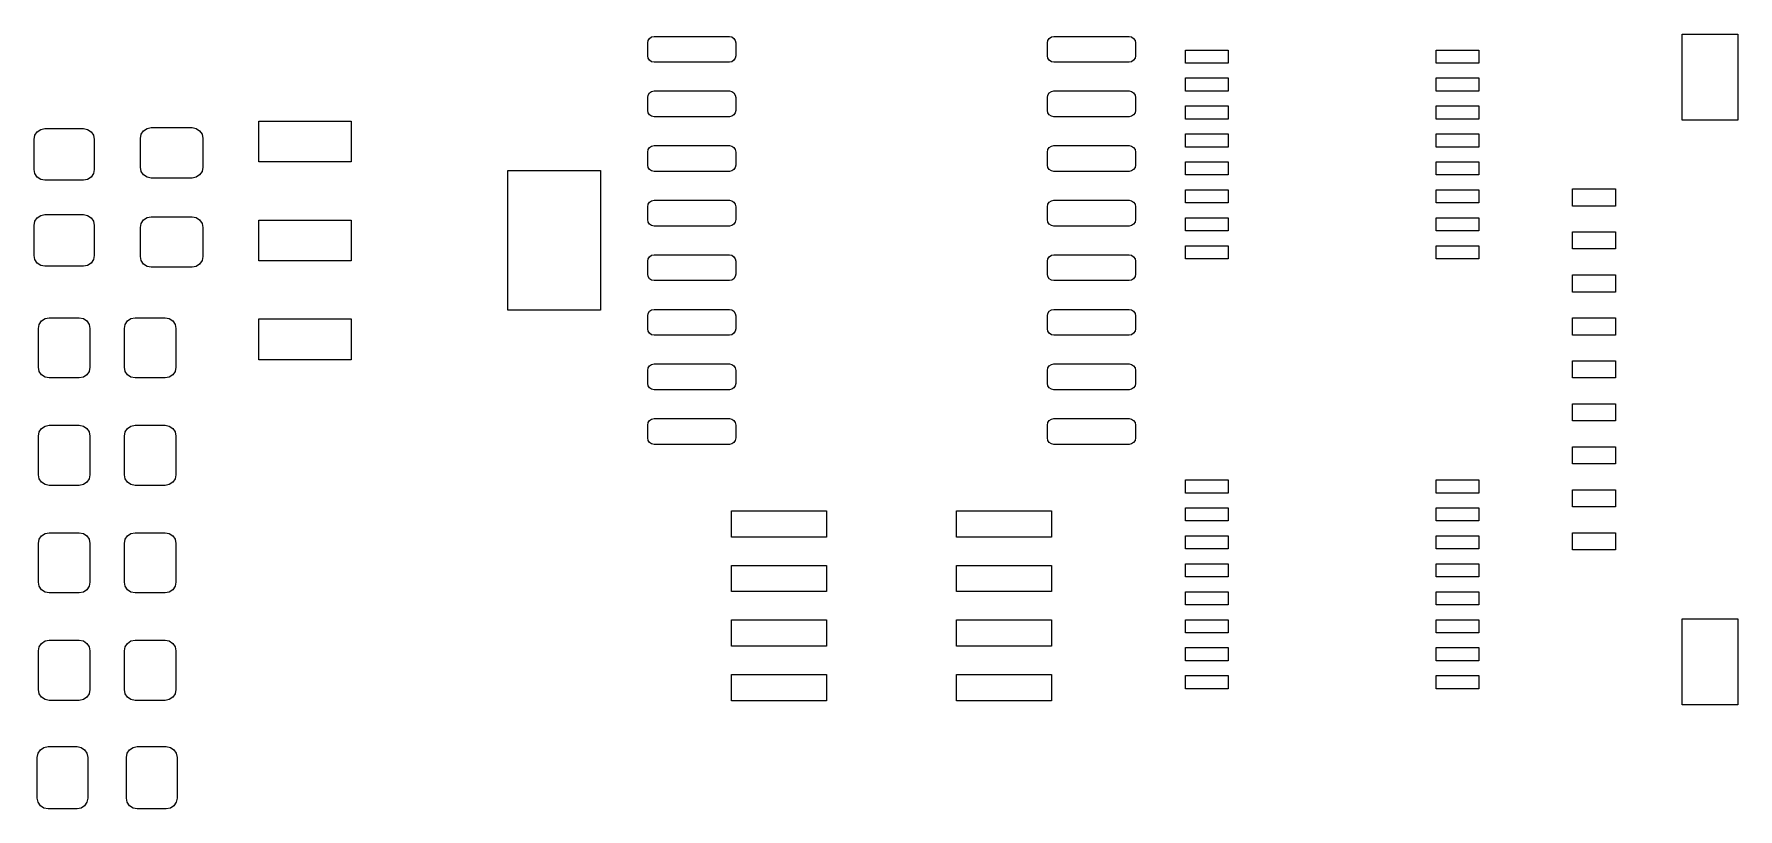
# Model space of a CAD drawing. Extents: x 3.34 to 4.9, y -3.47 to -2.76.
import ezdxf

# ---------------------------------------------------------------- set-up
doc = ezdxf.new("R2010")
doc.units = 0
doc.header["$MEASUREMENT"] = 0
doc.layers.add('BLACK', color=7, linetype='CONTINUOUS')

msp = doc.modelspace()

# ---------------------------------------------------------------- linework, layer by layer
at = {"layer": 'BLACK', "linetype": 'CONTINUOUS'}
for p, q in [((3.9006, -2.7719), (3.901, -2.7696)), ((3.9006, -2.7837), (3.9006, -2.7719)), ((3.901, -2.7696), (3.9023, -2.7677)), ((3.9023, -2.7677), (3.9042, -2.7664)), ((3.9042, -2.7664), (3.9065, -2.7659)), ((3.9065, -2.7659), (3.9754, -2.7659)), ((3.9754, -2.7659), (3.9777, -2.7664)), ((3.9777, -2.7664), (3.9796, -2.7677)), ((3.9796, -2.7677), (3.9808, -2.7696)), ((3.9808, -2.7696), (3.9813, -2.7719)), ((3.9813, -2.7719), (3.9813, -2.7837)), ((4.2667, -2.7719), (4.2672, -2.7696)), ((4.2667, -2.7837), (4.2667, -2.7719)), ((4.2672, -2.7696), (4.2685, -2.7677)), ((4.2685, -2.7677), (4.2704, -2.7664)), ((4.2704, -2.7664), (4.2726, -2.7659)), ((4.2726, -2.7659), (4.3415, -2.7659)), ((4.3415, -2.7659), (4.3438, -2.7664)), ((4.3438, -2.7664), (4.3457, -2.7677)), ((4.3457, -2.7677), (4.347, -2.7696)), ((4.347, -2.7696), (4.3474, -2.7719)), ((4.3474, -2.7719), (4.3474, -2.7837)), ((4.848, -2.8425), (4.848, -2.7638)), ((4.848, -2.7638), (4.8992, -2.7638)), ((4.8992, -2.7638), (4.8992, -2.8425)), ((3.901, -2.7859), (3.9006, -2.7837)), ((3.9023, -2.7878), (3.901, -2.7859)), ((3.9042, -2.7891), (3.9023, -2.7878)), ((3.9065, -2.7896), (3.9042, -2.7891)), ((3.9754, -2.7896), (3.9065, -2.7896)), ((3.9777, -2.7891), (3.9754, -2.7896)), ((3.9796, -2.7878), (3.9777, -2.7891)), ((3.9808, -2.7859), (3.9796, -2.7878)), ((3.9813, -2.7837), (3.9808, -2.7859)), ((4.2672, -2.7859), (4.2667, -2.7837)), ((4.2685, -2.7878), (4.2672, -2.7859)), ((4.2704, -2.7891), (4.2685, -2.7878)), ((4.2726, -2.7896), (4.2704, -2.7891)), ((4.3415, -2.7896), (4.2726, -2.7896)), ((4.3438, -2.7891), (4.3415, -2.7896)), ((4.3457, -2.7878), (4.3438, -2.7891)), ((4.347, -2.7859), (4.3457, -2.7878)), ((4.3474, -2.7837), (4.347, -2.7859)), ((4.3932, -2.7904), (4.3932, -2.7784)), ((4.3932, -2.7784), (4.4322, -2.7784)), ((4.4322, -2.7904), (4.3932, -2.7904)), ((4.4322, -2.7784), (4.4322, -2.7904)), ((4.6229, -2.7904), (4.6229, -2.7784)), ((4.6229, -2.7784), (4.6619, -2.7784)), ((4.6619, -2.7904), (4.6229, -2.7904)), ((4.6619, -2.7784), (4.6619, -2.7904)), ((4.3932, -2.816), (4.3932, -2.804)), ((4.3932, -2.804), (4.4322, -2.804)), ((4.4322, -2.804), (4.4322, -2.816)), ((4.6229, -2.816), (4.6229, -2.804)), ((4.6229, -2.804), (4.6619, -2.804)), ((4.6619, -2.804), (4.6619, -2.816)), ((3.9006, -2.8219), (3.901, -2.8196)), ((3.9006, -2.8337), (3.9006, -2.8219)), ((3.901, -2.8196), (3.9023, -2.8177)), ((3.9023, -2.8177), (3.9042, -2.8164)), ((3.9042, -2.8164), (3.9065, -2.8159)), ((3.9065, -2.8159), (3.9754, -2.8159)), ((3.9754, -2.8159), (3.9777, -2.8164)), ((3.9777, -2.8164), (3.9796, -2.8177)), ((3.9796, -2.8177), (3.9808, -2.8196)), ((3.9808, -2.8196), (3.9813, -2.8219)), ((3.9813, -2.8219), (3.9813, -2.8337)), ((4.2667, -2.8219), (4.2672, -2.8196)), ((4.2667, -2.8337), (4.2667, -2.8219)), ((4.2672, -2.8196), (4.2685, -2.8177)), ((4.2685, -2.8177), (4.2704, -2.8164)), ((4.2704, -2.8164), (4.2726, -2.8159)), ((4.2726, -2.8159), (4.3415, -2.8159)), ((4.3415, -2.8159), (4.3438, -2.8164)), ((4.3438, -2.8164), (4.3457, -2.8177)), ((4.3457, -2.8177), (4.347, -2.8196)), ((4.347, -2.8196), (4.3474, -2.8219)), ((4.3474, -2.8219), (4.3474, -2.8337)), ((4.4322, -2.816), (4.3932, -2.816)), ((4.6619, -2.816), (4.6229, -2.816)), ((3.901, -2.8359), (3.9006, -2.8337)), ((3.9023, -2.8378), (3.901, -2.8359)), ((3.9042, -2.8391), (3.9023, -2.8378)), ((3.9065, -2.8396), (3.9042, -2.8391)), ((3.9754, -2.8396), (3.9065, -2.8396)), ((3.9777, -2.8391), (3.9754, -2.8396)), ((3.9796, -2.8378), (3.9777, -2.8391)), ((3.9808, -2.8359), (3.9796, -2.8378)), ((3.9813, -2.8337), (3.9808, -2.8359)), ((4.2672, -2.8359), (4.2667, -2.8337)), ((4.2685, -2.8378), (4.2672, -2.8359)), ((4.2704, -2.8391), (4.2685, -2.8378)), ((4.2726, -2.8396), (4.2704, -2.8391)), ((4.3415, -2.8396), (4.2726, -2.8396)), ((4.3438, -2.8391), (4.3415, -2.8396)), ((4.3457, -2.8378), (4.3438, -2.8391)), ((4.347, -2.8359), (4.3457, -2.8378)), ((4.3474, -2.8337), (4.347, -2.8359)), ((4.3932, -2.8416), (4.3932, -2.8296)), ((4.3932, -2.8296), (4.4322, -2.8296)), ((4.4322, -2.8296), (4.4322, -2.8416)), ((4.6229, -2.8416), (4.6229, -2.8296)), ((4.6229, -2.8296), (4.6619, -2.8296)), ((4.6619, -2.8296), (4.6619, -2.8416)), ((3.3393, -2.8565), (3.3415, -2.8533)), ((3.3415, -2.8533), (3.3447, -2.8511)), ((3.3447, -2.8511), (3.3484, -2.8504)), ((3.3484, -2.8504), (3.3839, -2.8504)), ((3.3839, -2.8504), (3.3876, -2.8511)), ((3.3876, -2.8511), (3.3908, -2.8533)), ((3.3908, -2.8533), (3.393, -2.8565)), ((3.436, -2.8593), (3.4368, -2.8555)), ((3.4368, -2.8555), (3.4389, -2.8523)), ((3.4389, -2.8523), (3.4421, -2.8502)), ((3.4421, -2.8502), (3.4459, -2.8494)), ((3.4459, -2.8494), (3.4833, -2.8494)), ((3.4833, -2.8494), (3.487, -2.8502)), ((3.487, -2.8502), (3.4902, -2.8523)), ((3.4902, -2.8523), (3.4924, -2.8555)), ((3.4924, -2.8555), (3.4931, -2.8593)), ((3.5443, -2.8809), (3.5443, -2.8435)), ((3.5443, -2.8435), (3.6289, -2.8435)), ((3.6289, -2.8435), (3.6289, -2.8809)), ((4.4322, -2.8416), (4.3932, -2.8416)), ((4.3932, -2.8672), (4.3932, -2.8552)), ((4.3932, -2.8552), (4.4322, -2.8552)), ((4.4322, -2.8552), (4.4322, -2.8672)), ((4.6619, -2.8416), (4.6229, -2.8416)), ((4.6229, -2.8672), (4.6229, -2.8552)), ((4.6229, -2.8552), (4.6619, -2.8552)), ((4.6619, -2.8552), (4.6619, -2.8672)), ((4.8992, -2.8425), (4.848, -2.8425)), ((3.3386, -2.8602), (3.3393, -2.8565)), ((3.3386, -2.8878), (3.3386, -2.8602)), ((3.393, -2.8565), (3.3937, -2.8602)), ((3.3937, -2.8602), (3.3937, -2.8878)), ((3.436, -2.8858), (3.436, -2.8593)), ((3.4931, -2.8593), (3.4931, -2.8858)), ((3.9006, -2.8719), (3.901, -2.8696)), ((3.901, -2.8696), (3.9023, -2.8677)), ((3.9023, -2.8677), (3.9042, -2.8664)), ((3.9042, -2.8664), (3.9065, -2.8659)), ((3.9065, -2.8659), (3.9754, -2.8659)), ((3.9754, -2.8659), (3.9777, -2.8664)), ((3.9777, -2.8664), (3.9796, -2.8677)), ((3.9796, -2.8677), (3.9808, -2.8696)), ((3.9808, -2.8696), (3.9813, -2.8719)), ((4.2667, -2.8719), (4.2672, -2.8696)), ((4.2672, -2.8696), (4.2685, -2.8677)), ((4.2685, -2.8677), (4.2704, -2.8664)), ((4.2704, -2.8664), (4.2726, -2.8659)), ((4.2726, -2.8659), (4.3415, -2.8659)), ((4.3415, -2.8659), (4.3438, -2.8664)), ((4.3438, -2.8664), (4.3457, -2.8677)), ((4.3457, -2.8677), (4.347, -2.8696)), ((4.347, -2.8696), (4.3474, -2.8719)), ((4.4322, -2.8672), (4.3932, -2.8672)), ((4.6619, -2.8672), (4.6229, -2.8672)), ((3.4368, -2.8896), (3.436, -2.8858)), ((3.4931, -2.8858), (3.4924, -2.8896)), ((3.6289, -2.8809), (3.5443, -2.8809)), ((3.9006, -2.8837), (3.9006, -2.8719)), ((3.901, -2.8859), (3.9006, -2.8837)), ((3.9023, -2.8878), (3.901, -2.8859)), ((3.9808, -2.8859), (3.9796, -2.8878)), ((3.9813, -2.8837), (3.9808, -2.8859)), ((3.9813, -2.8719), (3.9813, -2.8837)), ((4.2667, -2.8837), (4.2667, -2.8719)), ((4.2672, -2.8859), (4.2667, -2.8837)), ((4.2685, -2.8878), (4.2672, -2.8859)), ((4.347, -2.8859), (4.3457, -2.8878)), ((4.3474, -2.8837), (4.347, -2.8859)), ((4.3474, -2.8719), (4.3474, -2.8837)), ((4.3932, -2.8928), (4.3932, -2.8808)), ((4.3932, -2.8808), (4.4322, -2.8808)), ((4.4322, -2.8808), (4.4322, -2.8928)), ((4.6229, -2.8928), (4.6229, -2.8808)), ((4.6229, -2.8808), (4.6619, -2.8808)), ((4.6619, -2.8808), (4.6619, -2.8928)), ((3.3393, -2.8916), (3.3386, -2.8878)), ((3.3415, -2.8948), (3.3393, -2.8916)), ((3.3447, -2.8969), (3.3415, -2.8948)), ((3.3484, -2.8976), (3.3447, -2.8969)), ((3.3839, -2.8976), (3.3484, -2.8976)), ((3.3876, -2.8969), (3.3839, -2.8976)), ((3.3908, -2.8948), (3.3876, -2.8969)), ((3.393, -2.8916), (3.3908, -2.8948)), ((3.3937, -2.8878), (3.393, -2.8916)), ((3.4389, -2.8928), (3.4368, -2.8896)), ((3.4421, -2.8949), (3.4389, -2.8928)), ((3.4459, -2.8957), (3.4421, -2.8949)), ((3.4833, -2.8957), (3.4459, -2.8957)), ((3.487, -2.8949), (3.4833, -2.8957)), ((3.4902, -2.8928), (3.487, -2.8949)), ((3.4924, -2.8896), (3.4902, -2.8928)), ((3.7726, -3.0167), (3.7726, -2.8888)), ((3.7726, -2.8888), (3.8573, -2.8888)), ((3.8573, -2.8888), (3.8573, -3.0167)), ((3.9042, -2.8891), (3.9023, -2.8878)), ((3.9065, -2.8896), (3.9042, -2.8891)), ((3.9754, -2.8896), (3.9065, -2.8896)), ((3.9777, -2.8891), (3.9754, -2.8896)), ((3.9796, -2.8878), (3.9777, -2.8891)), ((4.2704, -2.8891), (4.2685, -2.8878)), ((4.2726, -2.8896), (4.2704, -2.8891)), ((4.3415, -2.8896), (4.2726, -2.8896)), ((4.3438, -2.8891), (4.3415, -2.8896)), ((4.3457, -2.8878), (4.3438, -2.8891)), ((4.4322, -2.8928), (4.3932, -2.8928)), ((4.6619, -2.8928), (4.6229, -2.8928)), ((3.901, -2.9196), (3.9023, -2.9177)), ((3.9023, -2.9177), (3.9042, -2.9164)), ((3.9042, -2.9164), (3.9065, -2.9159)), ((3.9065, -2.9159), (3.9754, -2.9159)), ((3.9754, -2.9159), (3.9777, -2.9164)), ((3.9777, -2.9164), (3.9796, -2.9177)), ((3.9796, -2.9177), (3.9808, -2.9196)), ((4.2672, -2.9196), (4.2685, -2.9177)), ((4.2685, -2.9177), (4.2704, -2.9164)), ((4.2704, -2.9164), (4.2726, -2.9159)), ((4.2726, -2.9159), (4.3415, -2.9159)), ((4.3415, -2.9159), (4.3438, -2.9164)), ((4.3438, -2.9164), (4.3457, -2.9177)), ((4.3457, -2.9177), (4.347, -2.9196)), ((4.3932, -2.9184), (4.3932, -2.9064)), ((4.3932, -2.9064), (4.4322, -2.9064)), ((4.4322, -2.9064), (4.4322, -2.9184)), ((4.6229, -2.9184), (4.6229, -2.9064)), ((4.6229, -2.9064), (4.6619, -2.9064)), ((4.6619, -2.9064), (4.6619, -2.9184)), ((4.7476, -2.9213), (4.7476, -2.9055)), ((4.7476, -2.9055), (4.787, -2.9055)), ((4.787, -2.9055), (4.787, -2.9213)), ((3.3393, -2.9352), (3.3415, -2.932)), ((3.3415, -2.932), (3.3447, -2.9299)), ((3.3447, -2.9299), (3.3484, -2.9291)), ((3.3484, -2.9291), (3.3839, -2.9291)), ((3.3839, -2.9291), (3.3876, -2.9299)), ((3.3876, -2.9299), (3.3908, -2.932)), ((3.3908, -2.932), (3.393, -2.9352)), ((3.4389, -2.934), (3.4421, -2.9319)), ((3.4421, -2.9319), (3.4459, -2.9311)), ((3.4459, -2.9311), (3.4833, -2.9311)), ((3.4833, -2.9311), (3.487, -2.9319)), ((3.487, -2.9319), (3.4902, -2.934)), ((3.9006, -2.9219), (3.901, -2.9196)), ((3.9006, -2.9337), (3.9006, -2.9219)), ((3.901, -2.9359), (3.9006, -2.9337)), ((3.9808, -2.9196), (3.9813, -2.9219)), ((3.9813, -2.9337), (3.9808, -2.9359)), ((3.9813, -2.9219), (3.9813, -2.9337)), ((4.2667, -2.9219), (4.2672, -2.9196)), ((4.2667, -2.9337), (4.2667, -2.9219)), ((4.2672, -2.9359), (4.2667, -2.9337)), ((4.347, -2.9196), (4.3474, -2.9219)), ((4.3474, -2.9337), (4.347, -2.9359)), ((4.3474, -2.9219), (4.3474, -2.9337)), ((4.4322, -2.9184), (4.3932, -2.9184)), ((4.3932, -2.944), (4.3932, -2.932)), ((4.3932, -2.932), (4.4322, -2.932)), ((4.4322, -2.932), (4.4322, -2.944)), ((4.6619, -2.9184), (4.6229, -2.9184)), ((4.6229, -2.944), (4.6229, -2.932)), ((4.6229, -2.932), (4.6619, -2.932)), ((4.6619, -2.932), (4.6619, -2.944)), ((4.787, -2.9213), (4.7476, -2.9213)), ((3.3386, -2.939), (3.3393, -2.9352)), ((3.3386, -2.9665), (3.3386, -2.939)), ((3.393, -2.9352), (3.3937, -2.939)), ((3.3937, -2.939), (3.3937, -2.9665)), ((3.436, -2.9409), (3.4368, -2.9372)), ((3.436, -2.9675), (3.436, -2.9409)), ((3.4368, -2.9372), (3.4389, -2.934)), ((3.4902, -2.934), (3.4924, -2.9372)), ((3.4924, -2.9372), (3.4931, -2.9409)), ((3.4931, -2.9409), (3.4931, -2.9675)), ((3.5443, -2.9715), (3.5443, -2.9341)), ((3.5443, -2.9341), (3.6289, -2.9341)), ((3.6289, -2.9341), (3.6289, -2.9715)), ((3.9023, -2.9378), (3.901, -2.9359)), ((3.9042, -2.9391), (3.9023, -2.9378)), ((3.9065, -2.9396), (3.9042, -2.9391)), ((3.9754, -2.9396), (3.9065, -2.9396)), ((3.9777, -2.9391), (3.9754, -2.9396)), ((3.9796, -2.9378), (3.9777, -2.9391)), ((3.9808, -2.9359), (3.9796, -2.9378)), ((4.2685, -2.9378), (4.2672, -2.9359)), ((4.2704, -2.9391), (4.2685, -2.9378)), ((4.2726, -2.9396), (4.2704, -2.9391)), ((4.3415, -2.9396), (4.2726, -2.9396)), ((4.3438, -2.9391), (4.3415, -2.9396)), ((4.3457, -2.9378), (4.3438, -2.9391)), ((4.347, -2.9359), (4.3457, -2.9378)), ((4.4322, -2.944), (4.3932, -2.944)), ((4.6619, -2.944), (4.6229, -2.944)), ((4.7476, -2.9606), (4.7476, -2.9449)), ((4.7476, -2.9449), (4.787, -2.9449)), ((4.787, -2.9449), (4.787, -2.9606)), ((4.3932, -2.9696), (4.3932, -2.9576)), ((4.3932, -2.9576), (4.4322, -2.9576)), ((4.4322, -2.9576), (4.4322, -2.9696)), ((4.6229, -2.9696), (4.6229, -2.9576)), ((4.6229, -2.9576), (4.6619, -2.9576)), ((4.6619, -2.9576), (4.6619, -2.9696)), ((4.787, -2.9606), (4.7476, -2.9606)), ((3.3393, -2.9703), (3.3386, -2.9665)), ((3.3415, -2.9735), (3.3393, -2.9703)), ((3.3447, -2.9756), (3.3415, -2.9735)), ((3.3484, -2.9764), (3.3447, -2.9756)), ((3.3839, -2.9764), (3.3484, -2.9764)), ((3.3876, -2.9756), (3.3839, -2.9764)), ((3.3908, -2.9735), (3.3876, -2.9756)), ((3.393, -2.9703), (3.3908, -2.9735)), ((3.3937, -2.9665), (3.393, -2.9703)), ((3.4368, -2.9713), (3.436, -2.9675)), ((3.4389, -2.9745), (3.4368, -2.9713)), ((3.4421, -2.9766), (3.4389, -2.9745)), ((3.4459, -2.9774), (3.4421, -2.9766)), ((3.4833, -2.9774), (3.4459, -2.9774)), ((3.487, -2.9766), (3.4833, -2.9774)), ((3.4902, -2.9745), (3.487, -2.9766)), ((3.4924, -2.9713), (3.4902, -2.9745)), ((3.4931, -2.9675), (3.4924, -2.9713)), ((3.6289, -2.9715), (3.5443, -2.9715)), ((3.9006, -2.9719), (3.901, -2.9696)), ((3.9006, -2.9837), (3.9006, -2.9719)), ((3.901, -2.9696), (3.9023, -2.9677)), ((3.9023, -2.9677), (3.9042, -2.9664)), ((3.9042, -2.9664), (3.9065, -2.9659)), ((3.9065, -2.9659), (3.9754, -2.9659)), ((3.9754, -2.9659), (3.9777, -2.9664)), ((3.9777, -2.9664), (3.9796, -2.9677)), ((3.9796, -2.9677), (3.9808, -2.9696)), ((3.9808, -2.9696), (3.9813, -2.9719)), ((3.9813, -2.9719), (3.9813, -2.9837)), ((4.2667, -2.9719), (4.2672, -2.9696)), ((4.2667, -2.9837), (4.2667, -2.9719)), ((4.2672, -2.9696), (4.2685, -2.9677)), ((4.2685, -2.9677), (4.2704, -2.9664)), ((4.2704, -2.9664), (4.2726, -2.9659)), ((4.2726, -2.9659), (4.3415, -2.9659)), ((4.3415, -2.9659), (4.3438, -2.9664)), ((4.3438, -2.9664), (4.3457, -2.9677)), ((4.3457, -2.9677), (4.347, -2.9696)), ((4.347, -2.9696), (4.3474, -2.9719)), ((4.3474, -2.9719), (4.3474, -2.9837)), ((4.4322, -2.9696), (4.3932, -2.9696)), ((4.6619, -2.9696), (4.6229, -2.9696)), ((3.901, -2.9859), (3.9006, -2.9837)), ((3.9023, -2.9878), (3.901, -2.9859)), ((3.9042, -2.9891), (3.9023, -2.9878)), ((3.9065, -2.9896), (3.9042, -2.9891)), ((3.9754, -2.9896), (3.9065, -2.9896)), ((3.9777, -2.9891), (3.9754, -2.9896)), ((3.9796, -2.9878), (3.9777, -2.9891)), ((3.9808, -2.9859), (3.9796, -2.9878)), ((3.9813, -2.9837), (3.9808, -2.9859)), ((4.2672, -2.9859), (4.2667, -2.9837)), ((4.2685, -2.9878), (4.2672, -2.9859)), ((4.2704, -2.9891), (4.2685, -2.9878)), ((4.2726, -2.9896), (4.2704, -2.9891)), ((4.3415, -2.9896), (4.2726, -2.9896)), ((4.3438, -2.9891), (4.3415, -2.9896)), ((4.3457, -2.9878), (4.3438, -2.9891)), ((4.347, -2.9859), (4.3457, -2.9878)), ((4.3474, -2.9837), (4.347, -2.9859)), ((4.7476, -3), (4.7476, -2.9843)), ((4.7476, -2.9843), (4.787, -2.9843)), ((4.787, -2.9843), (4.787, -3)), ((4.787, -3), (4.7476, -3)), ((3.3433, -3.0297), (3.3454, -3.0265)), ((3.3454, -3.0265), (3.3486, -3.0244)), ((3.3486, -3.0244), (3.3524, -3.0236)), ((3.3524, -3.0236), (3.3799, -3.0236)), ((3.3799, -3.0236), (3.3837, -3.0244)), ((3.3837, -3.0244), (3.3869, -3.0265)), ((3.3869, -3.0265), (3.389, -3.0297)), ((3.422, -3.0297), (3.4241, -3.0265)), ((3.4241, -3.0265), (3.4273, -3.0244)), ((3.4273, -3.0244), (3.4311, -3.0236)), ((3.4311, -3.0236), (3.4587, -3.0236)), ((3.4587, -3.0236), (3.4624, -3.0244)), ((3.4624, -3.0244), (3.4656, -3.0265)), ((3.4656, -3.0265), (3.4678, -3.0297)), ((3.5443, -3.062), (3.5443, -3.0246)), ((3.5443, -3.0246), (3.6289, -3.0246)), ((3.6289, -3.0246), (3.6289, -3.062)), ((3.8573, -3.0167), (3.7726, -3.0167)), ((3.9006, -3.0219), (3.901, -3.0196)), ((3.9006, -3.0337), (3.9006, -3.0219)), ((3.901, -3.0196), (3.9023, -3.0177)), ((3.9023, -3.0177), (3.9042, -3.0164)), ((3.9042, -3.0164), (3.9065, -3.0159)), ((3.9065, -3.0159), (3.9754, -3.0159)), ((3.9754, -3.0159), (3.9777, -3.0164)), ((3.9777, -3.0164), (3.9796, -3.0177)), ((3.9796, -3.0177), (3.9808, -3.0196)), ((3.9808, -3.0196), (3.9813, -3.0219)), ((3.9813, -3.0219), (3.9813, -3.0337)), ((4.2667, -3.0219), (4.2672, -3.0196)), ((4.2667, -3.0337), (4.2667, -3.0219)), ((4.2672, -3.0196), (4.2685, -3.0177)), ((4.2685, -3.0177), (4.2704, -3.0164)), ((4.2704, -3.0164), (4.2726, -3.0159)), ((4.2726, -3.0159), (4.3415, -3.0159)), ((4.3415, -3.0159), (4.3438, -3.0164)), ((4.3438, -3.0164), (4.3457, -3.0177)), ((4.3457, -3.0177), (4.347, -3.0196)), ((4.347, -3.0196), (4.3474, -3.0219)), ((4.3474, -3.0219), (4.3474, -3.0337)), ((4.7476, -3.0394), (4.7476, -3.0236)), ((4.7476, -3.0236), (4.787, -3.0236)), ((4.787, -3.0236), (4.787, -3.0394)), ((3.3425, -3.0335), (3.3433, -3.0297)), ((3.3425, -3.0689), (3.3425, -3.0335)), ((3.389, -3.0297), (3.3898, -3.0335)), ((3.3898, -3.0335), (3.3898, -3.0689)), ((3.4213, -3.0335), (3.422, -3.0297)), ((3.4213, -3.0689), (3.4213, -3.0335)), ((3.4678, -3.0297), (3.4685, -3.0335)), ((3.4685, -3.0335), (3.4685, -3.0689)), ((3.901, -3.0359), (3.9006, -3.0337)), ((3.9023, -3.0378), (3.901, -3.0359)), ((3.9042, -3.0391), (3.9023, -3.0378)), ((3.9065, -3.0396), (3.9042, -3.0391)), ((3.9754, -3.0396), (3.9065, -3.0396)), ((3.9777, -3.0391), (3.9754, -3.0396)), ((3.9796, -3.0378), (3.9777, -3.0391)), ((3.9808, -3.0359), (3.9796, -3.0378)), ((3.9813, -3.0337), (3.9808, -3.0359)), ((4.2672, -3.0359), (4.2667, -3.0337)), ((4.2685, -3.0378), (4.2672, -3.0359)), ((4.2704, -3.0391), (4.2685, -3.0378)), ((4.2726, -3.0396), (4.2704, -3.0391)), ((4.3415, -3.0396), (4.2726, -3.0396)), ((4.3438, -3.0391), (4.3415, -3.0396)), ((4.3457, -3.0378), (4.3438, -3.0391)), ((4.347, -3.0359), (4.3457, -3.0378)), ((4.3474, -3.0337), (4.347, -3.0359)), ((4.787, -3.0394), (4.7476, -3.0394)), ((3.3433, -3.0727), (3.3425, -3.0689)), ((3.3454, -3.0759), (3.3433, -3.0727)), ((3.389, -3.0727), (3.3869, -3.0759)), ((3.3898, -3.0689), (3.389, -3.0727)), ((3.422, -3.0727), (3.4213, -3.0689)), ((3.4241, -3.0759), (3.422, -3.0727)), ((3.4678, -3.0727), (3.4656, -3.0759)), ((3.4685, -3.0689), (3.4678, -3.0727)), ((3.6289, -3.062), (3.5443, -3.062)), ((3.9006, -3.0719), (3.901, -3.0696)), ((3.9006, -3.0837), (3.9006, -3.0719)), ((3.901, -3.0696), (3.9023, -3.0677)), ((3.9023, -3.0677), (3.9042, -3.0664)), ((3.9042, -3.0664), (3.9065, -3.0659)), ((3.9065, -3.0659), (3.9754, -3.0659)), ((3.9754, -3.0659), (3.9777, -3.0664)), ((3.9777, -3.0664), (3.9796, -3.0677)), ((3.9796, -3.0677), (3.9808, -3.0696)), ((3.9808, -3.0696), (3.9813, -3.0719)), ((3.9813, -3.0719), (3.9813, -3.0837)), ((4.2667, -3.0719), (4.2672, -3.0696)), ((4.2667, -3.0837), (4.2667, -3.0719)), ((4.2672, -3.0696), (4.2685, -3.0677)), ((4.2685, -3.0677), (4.2704, -3.0664)), ((4.2704, -3.0664), (4.2726, -3.0659)), ((4.2726, -3.0659), (4.3415, -3.0659)), ((4.3415, -3.0659), (4.3438, -3.0664)), ((4.3438, -3.0664), (4.3457, -3.0677)), ((4.3457, -3.0677), (4.347, -3.0696)), ((4.347, -3.0696), (4.3474, -3.0719)), ((4.3474, -3.0719), (4.3474, -3.0837)), ((4.7476, -3.0787), (4.7476, -3.063)), ((4.7476, -3.063), (4.787, -3.063)), ((4.787, -3.063), (4.787, -3.0787)), ((3.3486, -3.078), (3.3454, -3.0759)), ((3.3524, -3.0787), (3.3486, -3.078)), ((3.3799, -3.0787), (3.3524, -3.0787)), ((3.3837, -3.078), (3.3799, -3.0787)), ((3.3869, -3.0759), (3.3837, -3.078)), ((3.4273, -3.078), (3.4241, -3.0759)), ((3.4311, -3.0787), (3.4273, -3.078)), ((3.4587, -3.0787), (3.4311, -3.0787)), ((3.4624, -3.078), (3.4587, -3.0787)), ((3.4656, -3.0759), (3.4624, -3.078)), ((3.901, -3.0859), (3.9006, -3.0837)), ((3.9023, -3.0878), (3.901, -3.0859)), ((3.9042, -3.0891), (3.9023, -3.0878)), ((3.9065, -3.0896), (3.9042, -3.0891)), ((3.9754, -3.0896), (3.9065, -3.0896)), ((3.9777, -3.0891), (3.9754, -3.0896)), ((3.9796, -3.0878), (3.9777, -3.0891)), ((3.9808, -3.0859), (3.9796, -3.0878)), ((3.9813, -3.0837), (3.9808, -3.0859)), ((4.2672, -3.0859), (4.2667, -3.0837)), ((4.2685, -3.0878), (4.2672, -3.0859)), ((4.2704, -3.0891), (4.2685, -3.0878)), ((4.2726, -3.0896), (4.2704, -3.0891)), ((4.3415, -3.0896), (4.2726, -3.0896)), ((4.3438, -3.0891), (4.3415, -3.0896)), ((4.3457, -3.0878), (4.3438, -3.0891)), ((4.347, -3.0859), (4.3457, -3.0878)), ((4.3474, -3.0837), (4.347, -3.0859)), ((4.787, -3.0787), (4.7476, -3.0787)), ((4.7476, -3.1181), (4.7476, -3.1024)), ((4.7476, -3.1024), (4.787, -3.1024)), ((4.787, -3.1024), (4.787, -3.1181)), ((3.9006, -3.1219), (3.901, -3.1196)), ((3.901, -3.1196), (3.9023, -3.1177)), ((3.9023, -3.1177), (3.9042, -3.1164)), ((3.9042, -3.1164), (3.9065, -3.1159)), ((3.9065, -3.1159), (3.9754, -3.1159)), ((3.9754, -3.1159), (3.9777, -3.1164)), ((3.9777, -3.1164), (3.9796, -3.1177)), ((3.9796, -3.1177), (3.9808, -3.1196)), ((3.9808, -3.1196), (3.9813, -3.1219)), ((4.2667, -3.1219), (4.2672, -3.1196)), ((4.2672, -3.1196), (4.2685, -3.1177)), ((4.2685, -3.1177), (4.2704, -3.1164)), ((4.2704, -3.1164), (4.2726, -3.1159)), ((4.2726, -3.1159), (4.3415, -3.1159)), ((4.3415, -3.1159), (4.3438, -3.1164)), ((4.3438, -3.1164), (4.3457, -3.1177)), ((4.3457, -3.1177), (4.347, -3.1196)), ((4.347, -3.1196), (4.3474, -3.1219)), ((4.787, -3.1181), (4.7476, -3.1181)), ((3.3425, -3.1319), (3.3433, -3.1281)), ((3.3425, -3.1673), (3.3425, -3.1319)), ((3.3433, -3.1281), (3.3454, -3.1249)), ((3.3454, -3.1249), (3.3486, -3.1228)), ((3.3486, -3.1228), (3.3524, -3.122)), ((3.3524, -3.122), (3.3799, -3.122)), ((3.3799, -3.122), (3.3837, -3.1228)), ((3.3837, -3.1228), (3.3869, -3.1249)), ((3.3869, -3.1249), (3.389, -3.1281)), ((3.389, -3.1281), (3.3898, -3.1319)), ((3.3898, -3.1319), (3.3898, -3.1673)), ((3.4213, -3.1319), (3.422, -3.1281)), ((3.4213, -3.1673), (3.4213, -3.1319)), ((3.422, -3.1281), (3.4241, -3.1249)), ((3.4241, -3.1249), (3.4273, -3.1228)), ((3.4273, -3.1228), (3.4311, -3.122)), ((3.4311, -3.122), (3.4587, -3.122)), ((3.4587, -3.122), (3.4624, -3.1228)), ((3.4624, -3.1228), (3.4656, -3.1249)), ((3.4656, -3.1249), (3.4678, -3.1281)), ((3.4678, -3.1281), (3.4685, -3.1319)), ((3.4685, -3.1319), (3.4685, -3.1673)), ((3.9006, -3.1337), (3.9006, -3.1219)), ((3.901, -3.1359), (3.9006, -3.1337)), ((3.9023, -3.1378), (3.901, -3.1359)), ((3.9808, -3.1359), (3.9796, -3.1378)), ((3.9813, -3.1337), (3.9808, -3.1359)), ((3.9813, -3.1219), (3.9813, -3.1337)), ((4.2667, -3.1337), (4.2667, -3.1219)), ((4.2672, -3.1359), (4.2667, -3.1337)), ((4.2685, -3.1378), (4.2672, -3.1359)), ((4.347, -3.1359), (4.3457, -3.1378)), ((4.3474, -3.1337), (4.347, -3.1359)), ((4.3474, -3.1219), (4.3474, -3.1337)), ((3.9042, -3.1391), (3.9023, -3.1378)), ((3.9065, -3.1396), (3.9042, -3.1391)), ((3.9754, -3.1396), (3.9065, -3.1396)), ((3.9777, -3.1391), (3.9754, -3.1396)), ((3.9796, -3.1378), (3.9777, -3.1391)), ((4.2704, -3.1391), (4.2685, -3.1378)), ((4.2726, -3.1396), (4.2704, -3.1391)), ((4.3415, -3.1396), (4.2726, -3.1396)), ((4.3438, -3.1391), (4.3415, -3.1396)), ((4.3457, -3.1378), (4.3438, -3.1391)), ((4.7476, -3.1575), (4.7476, -3.1417)), ((4.7476, -3.1417), (4.787, -3.1417)), ((4.787, -3.1417), (4.787, -3.1575)), ((3.3433, -3.1711), (3.3425, -3.1673)), ((3.3898, -3.1673), (3.389, -3.1711)), ((3.422, -3.1711), (3.4213, -3.1673)), ((3.4685, -3.1673), (3.4678, -3.1711)), ((4.787, -3.1575), (4.7476, -3.1575)), ((3.3454, -3.1743), (3.3433, -3.1711)), ((3.3486, -3.1764), (3.3454, -3.1743)), ((3.3524, -3.1772), (3.3486, -3.1764)), ((3.3799, -3.1772), (3.3524, -3.1772)), ((3.3837, -3.1764), (3.3799, -3.1772)), ((3.3869, -3.1743), (3.3837, -3.1764)), ((3.389, -3.1711), (3.3869, -3.1743)), ((3.4241, -3.1743), (3.422, -3.1711)), ((3.4273, -3.1764), (3.4241, -3.1743)), ((3.4311, -3.1772), (3.4273, -3.1764)), ((3.4587, -3.1772), (3.4311, -3.1772)), ((3.4624, -3.1764), (3.4587, -3.1772)), ((3.4656, -3.1743), (3.4624, -3.1764)), ((3.4678, -3.1711), (3.4656, -3.1743)), ((4.3932, -3.1841), (4.3932, -3.1721)), ((4.3932, -3.1721), (4.4322, -3.1721)), ((4.4322, -3.1721), (4.4322, -3.1841)), ((4.6229, -3.1841), (4.6229, -3.1721)), ((4.6229, -3.1721), (4.6619, -3.1721)), ((4.6619, -3.1721), (4.6619, -3.1841)), ((4.7476, -3.1969), (4.7476, -3.1811)), ((4.7476, -3.1811), (4.787, -3.1811)), ((4.787, -3.1811), (4.787, -3.1969)), ((4.4322, -3.1841), (4.3932, -3.1841)), ((4.3932, -3.2097), (4.3932, -3.1977)), ((4.3932, -3.1977), (4.4322, -3.1977)), ((4.4322, -3.1977), (4.4322, -3.2097)), ((4.6619, -3.1841), (4.6229, -3.1841)), ((4.6229, -3.2097), (4.6229, -3.1977)), ((4.6229, -3.1977), (4.6619, -3.1977)), ((4.6619, -3.1977), (4.6619, -3.2097)), ((4.787, -3.1969), (4.7476, -3.1969)), ((3.9775, -3.2244), (3.9775, -3.2004)), ((3.9775, -3.2004), (4.0645, -3.2004)), ((4.0645, -3.2004), (4.0645, -3.2244)), ((4.1835, -3.2244), (4.1835, -3.2004)), ((4.1835, -3.2004), (4.2705, -3.2004)), ((4.2705, -3.2004), (4.2705, -3.2244)), ((4.4322, -3.2097), (4.3932, -3.2097)), ((4.6619, -3.2097), (4.6229, -3.2097)), ((3.3425, -3.2303), (3.3433, -3.2265)), ((3.3425, -3.2657), (3.3425, -3.2303)), ((3.3433, -3.2265), (3.3454, -3.2234)), ((3.3454, -3.2234), (3.3486, -3.2212)), ((3.3486, -3.2212), (3.3524, -3.2205)), ((3.3524, -3.2205), (3.3799, -3.2205)), ((3.3799, -3.2205), (3.3837, -3.2212)), ((3.3837, -3.2212), (3.3869, -3.2234)), ((3.3869, -3.2234), (3.389, -3.2265)), ((3.389, -3.2265), (3.3898, -3.2303)), ((3.3898, -3.2303), (3.3898, -3.2657)), ((3.4213, -3.2303), (3.422, -3.2265)), ((3.4213, -3.2657), (3.4213, -3.2303)), ((3.422, -3.2265), (3.4241, -3.2234)), ((3.4241, -3.2234), (3.4273, -3.2212)), ((3.4273, -3.2212), (3.4311, -3.2205)), ((3.4311, -3.2205), (3.4587, -3.2205)), ((3.4587, -3.2205), (3.4624, -3.2212)), ((3.4624, -3.2212), (3.4656, -3.2234)), ((3.4656, -3.2234), (3.4678, -3.2265)), ((3.4678, -3.2265), (3.4685, -3.2303)), ((3.4685, -3.2303), (3.4685, -3.2657)), ((4.0645, -3.2244), (3.9775, -3.2244)), ((4.2705, -3.2244), (4.1835, -3.2244)), ((4.3932, -3.2353), (4.3932, -3.2233)), ((4.3932, -3.2233), (4.4322, -3.2233)), ((4.4322, -3.2233), (4.4322, -3.2353)), ((4.6229, -3.2353), (4.6229, -3.2233)), ((4.6229, -3.2233), (4.6619, -3.2233)), ((4.6619, -3.2233), (4.6619, -3.2353)), ((4.7476, -3.2362), (4.7476, -3.2205)), ((4.7476, -3.2205), (4.787, -3.2205)), ((4.787, -3.2205), (4.787, -3.2362)), ((4.4322, -3.2353), (4.3932, -3.2353)), ((4.6619, -3.2353), (4.6229, -3.2353)), ((4.787, -3.2362), (4.7476, -3.2362)), ((3.9775, -3.2744), (3.9775, -3.2504)), ((3.9775, -3.2504), (4.0645, -3.2504)), ((4.0645, -3.2504), (4.0645, -3.2744)), ((4.1835, -3.2744), (4.1835, -3.2504)), ((4.1835, -3.2504), (4.2705, -3.2504)), ((4.2705, -3.2504), (4.2705, -3.2744)), ((4.3932, -3.2609), (4.3932, -3.2489)), ((4.3932, -3.2489), (4.4322, -3.2489)), ((4.4322, -3.2609), (4.3932, -3.2609)), ((4.4322, -3.2489), (4.4322, -3.2609)), ((4.6229, -3.2609), (4.6229, -3.2489)), ((4.6229, -3.2489), (4.6619, -3.2489)), ((4.6619, -3.2609), (4.6229, -3.2609)), ((4.6619, -3.2489), (4.6619, -3.2609)), ((3.3433, -3.2695), (3.3425, -3.2657)), ((3.3454, -3.2727), (3.3433, -3.2695)), ((3.3486, -3.2748), (3.3454, -3.2727)), ((3.3524, -3.2756), (3.3486, -3.2748)), ((3.3799, -3.2756), (3.3524, -3.2756)), ((3.3837, -3.2748), (3.3799, -3.2756)), ((3.3869, -3.2727), (3.3837, -3.2748)), ((3.389, -3.2695), (3.3869, -3.2727)), ((3.3898, -3.2657), (3.389, -3.2695)), ((3.422, -3.2695), (3.4213, -3.2657)), ((3.4241, -3.2727), (3.422, -3.2695)), ((3.4273, -3.2748), (3.4241, -3.2727)), ((3.4311, -3.2756), (3.4273, -3.2748)), ((3.4587, -3.2756), (3.4311, -3.2756)), ((3.4624, -3.2748), (3.4587, -3.2756)), ((3.4656, -3.2727), (3.4624, -3.2748)), ((3.4678, -3.2695), (3.4656, -3.2727)), ((3.4685, -3.2657), (3.4678, -3.2695)), ((4.0645, -3.2744), (3.9775, -3.2744)), ((4.2705, -3.2744), (4.1835, -3.2744)), ((4.3932, -3.2865), (4.3932, -3.2745)), ((4.3932, -3.2745), (4.4322, -3.2745)), ((4.4322, -3.2745), (4.4322, -3.2865)), ((4.6229, -3.2865), (4.6229, -3.2745)), ((4.6229, -3.2745), (4.6619, -3.2745)), ((4.6619, -3.2745), (4.6619, -3.2865)), ((4.4322, -3.2865), (4.3932, -3.2865)), ((4.6619, -3.2865), (4.6229, -3.2865)), ((3.9775, -3.3244), (3.9775, -3.3004)), ((3.9775, -3.3004), (4.0645, -3.3004)), ((4.0645, -3.3004), (4.0645, -3.3244)), ((4.1835, -3.3244), (4.1835, -3.3004)), ((4.1835, -3.3004), (4.2705, -3.3004)), ((4.2705, -3.3004), (4.2705, -3.3244)), ((4.3932, -3.3121), (4.3932, -3.3001)), ((4.3932, -3.3001), (4.4322, -3.3001)), ((4.4322, -3.3001), (4.4322, -3.3121)), ((4.6229, -3.3121), (4.6229, -3.3001)), ((4.6229, -3.3001), (4.6619, -3.3001)), ((4.6619, -3.3001), (4.6619, -3.3121)), ((4.848, -3.378), (4.848, -3.2992)), ((4.848, -3.2992), (4.8992, -3.2992)), ((4.8992, -3.2992), (4.8992, -3.378)), ((3.3433, -3.325), (3.3454, -3.3218)), ((3.3454, -3.3218), (3.3486, -3.3196)), ((3.3486, -3.3196), (3.3524, -3.3189)), ((3.3524, -3.3189), (3.3799, -3.3189)), ((3.3799, -3.3189), (3.3837, -3.3196)), ((3.3837, -3.3196), (3.3869, -3.3218)), ((3.3869, -3.3218), (3.389, -3.325)), ((3.422, -3.325), (3.4241, -3.3218)), ((3.4241, -3.3218), (3.4273, -3.3196)), ((3.4273, -3.3196), (3.4311, -3.3189)), ((3.4311, -3.3189), (3.4587, -3.3189)), ((3.4587, -3.3189), (3.4624, -3.3196)), ((3.4624, -3.3196), (3.4656, -3.3218)), ((3.4656, -3.3218), (3.4678, -3.325)), ((4.4322, -3.3121), (4.3932, -3.3121)), ((4.6619, -3.3121), (4.6229, -3.3121)), ((3.3425, -3.3287), (3.3433, -3.325)), ((3.3425, -3.3642), (3.3425, -3.3287)), ((3.389, -3.325), (3.3898, -3.3287)), ((3.3898, -3.3287), (3.3898, -3.3642)), ((3.4213, -3.3287), (3.422, -3.325)), ((3.4213, -3.3642), (3.4213, -3.3287)), ((3.4678, -3.325), (3.4685, -3.3287)), ((3.4685, -3.3287), (3.4685, -3.3642)), ((4.0645, -3.3244), (3.9775, -3.3244)), ((4.2705, -3.3244), (4.1835, -3.3244)), ((4.3932, -3.3377), (4.3932, -3.3257)), ((4.3932, -3.3257), (4.4322, -3.3257)), ((4.4322, -3.3377), (4.3932, -3.3377)), ((4.4322, -3.3257), (4.4322, -3.3377)), ((4.6229, -3.3377), (4.6229, -3.3257)), ((4.6229, -3.3257), (4.6619, -3.3257)), ((4.6619, -3.3377), (4.6229, -3.3377)), ((4.6619, -3.3257), (4.6619, -3.3377)), ((3.9775, -3.3744), (3.9775, -3.3504)), ((3.9775, -3.3504), (4.0645, -3.3504)), ((4.0645, -3.3504), (4.0645, -3.3744)), ((4.1835, -3.3744), (4.1835, -3.3504)), ((4.1835, -3.3504), (4.2705, -3.3504)), ((4.2705, -3.3504), (4.2705, -3.3744)), ((4.3932, -3.3633), (4.3932, -3.3513)), ((4.3932, -3.3513), (4.4322, -3.3513)), ((4.4322, -3.3513), (4.4322, -3.3633)), ((4.6229, -3.3633), (4.6229, -3.3513)), ((4.6229, -3.3513), (4.6619, -3.3513)), ((4.6619, -3.3513), (4.6619, -3.3633)), ((3.3433, -3.3679), (3.3425, -3.3642)), ((3.3454, -3.3711), (3.3433, -3.3679)), ((3.389, -3.3679), (3.3869, -3.3711)), ((3.3898, -3.3642), (3.389, -3.3679)), ((3.422, -3.3679), (3.4213, -3.3642)), ((3.4241, -3.3711), (3.422, -3.3679)), ((3.4678, -3.3679), (3.4656, -3.3711)), ((3.4685, -3.3642), (3.4678, -3.3679)), ((4.4322, -3.3633), (4.3932, -3.3633)), ((4.6619, -3.3633), (4.6229, -3.3633)), ((3.3486, -3.3733), (3.3454, -3.3711)), ((3.3524, -3.374), (3.3486, -3.3733)), ((3.3799, -3.374), (3.3524, -3.374)), ((3.3837, -3.3733), (3.3799, -3.374)), ((3.3869, -3.3711), (3.3837, -3.3733)), ((3.4273, -3.3733), (3.4241, -3.3711)), ((3.4311, -3.374), (3.4273, -3.3733)), ((3.4587, -3.374), (3.4311, -3.374)), ((3.4624, -3.3733), (3.4587, -3.374)), ((3.4656, -3.3711), (3.4624, -3.3733)), ((4.0645, -3.3744), (3.9775, -3.3744)), ((4.2705, -3.3744), (4.1835, -3.3744)), ((4.8992, -3.378), (4.848, -3.378)), ((3.3444, -3.4192), (3.3476, -3.4171)), ((3.3476, -3.4171), (3.3514, -3.4163)), ((3.3514, -3.4163), (3.378, -3.4163)), ((3.378, -3.4163), (3.3817, -3.4171)), ((3.3817, -3.4171), (3.3849, -3.4192)), ((3.4261, -3.4192), (3.4293, -3.4171)), ((3.4293, -3.4171), (3.4331, -3.4163)), ((3.4331, -3.4163), (3.4596, -3.4163)), ((3.4596, -3.4163), (3.4634, -3.4171)), ((3.4634, -3.4171), (3.4666, -3.4192)), ((3.3415, -3.4262), (3.3423, -3.4224)), ((3.3415, -3.4636), (3.3415, -3.4262)), ((3.3423, -3.4224), (3.3444, -3.4192)), ((3.3849, -3.4192), (3.387, -3.4224)), ((3.387, -3.4224), (3.3878, -3.4262)), ((3.3878, -3.4262), (3.3878, -3.4636)), ((3.4232, -3.4262), (3.424, -3.4224)), ((3.4232, -3.4636), (3.4232, -3.4262)), ((3.424, -3.4224), (3.4261, -3.4192)), ((3.4666, -3.4192), (3.4687, -3.4224)), ((3.4687, -3.4224), (3.4695, -3.4262)), ((3.4695, -3.4262), (3.4695, -3.4636)), ((3.3423, -3.4673), (3.3415, -3.4636)), ((3.3878, -3.4636), (3.387, -3.4673)), ((3.424, -3.4673), (3.4232, -3.4636)), ((3.4695, -3.4636), (3.4687, -3.4673)), ((3.3444, -3.4705), (3.3423, -3.4673)), ((3.3476, -3.4727), (3.3444, -3.4705)), ((3.3514, -3.4734), (3.3476, -3.4727)), ((3.378, -3.4734), (3.3514, -3.4734)), ((3.3817, -3.4727), (3.378, -3.4734)), ((3.3849, -3.4705), (3.3817, -3.4727)), ((3.387, -3.4673), (3.3849, -3.4705)), ((3.4261, -3.4705), (3.424, -3.4673)), ((3.4293, -3.4727), (3.4261, -3.4705)), ((3.4331, -3.4734), (3.4293, -3.4727)), ((3.4596, -3.4734), (3.4331, -3.4734)), ((3.4634, -3.4727), (3.4596, -3.4734)), ((3.4666, -3.4705), (3.4634, -3.4727)), ((3.4687, -3.4673), (3.4666, -3.4705))]:
    msp.add_line(p, q, dxfattribs=at)

doc.saveas('drawing.dxf')
